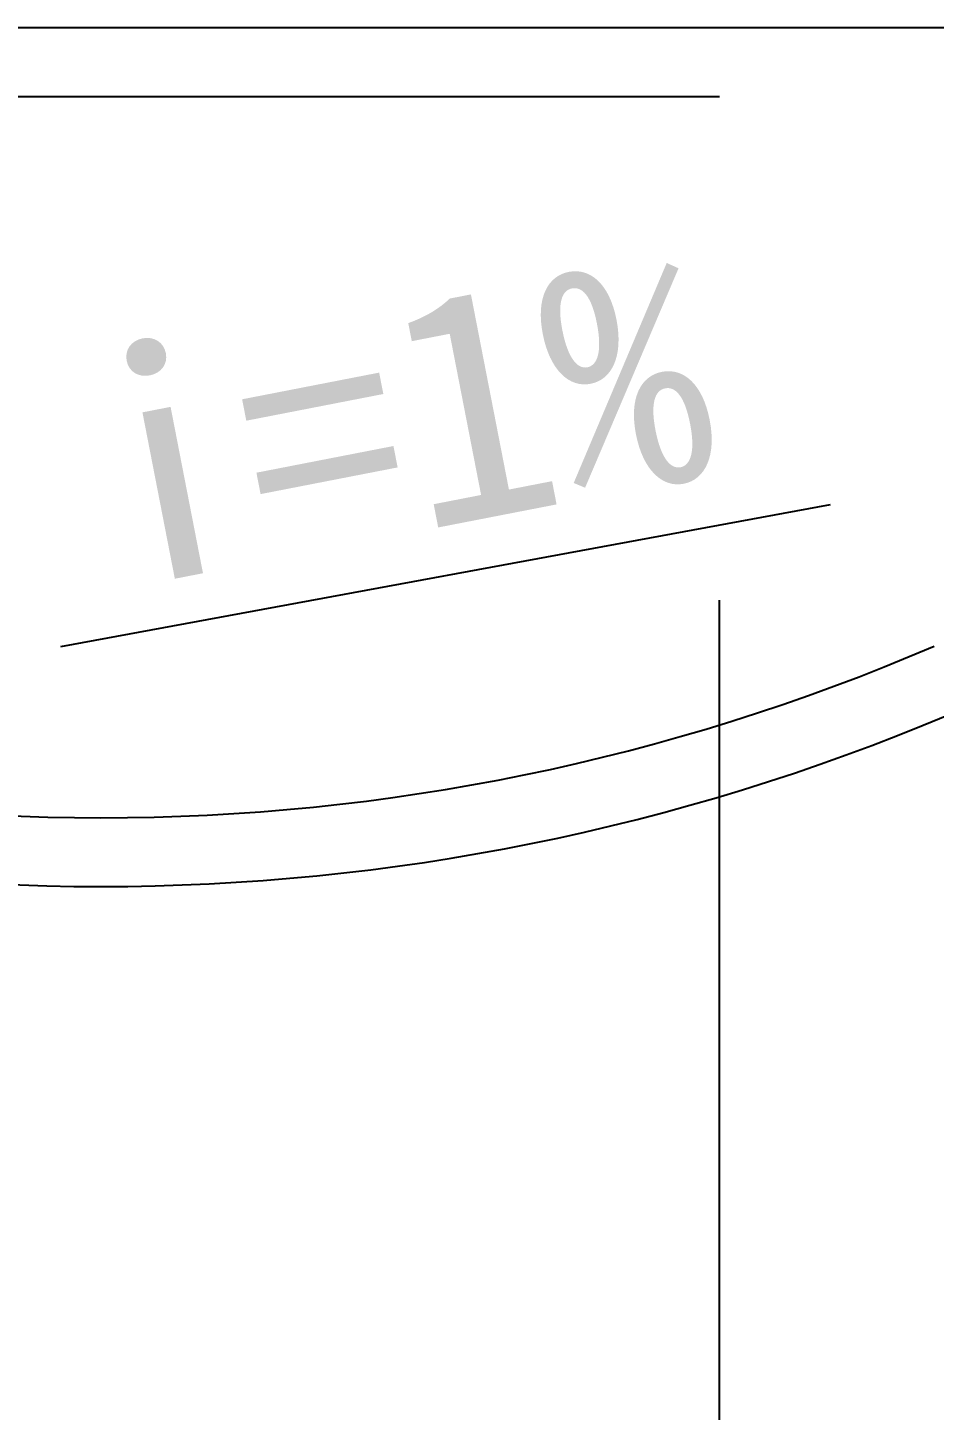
# Model space of a CAD drawing. Header units: metres. Extents: x 338339 to 1133840, y -479113 to 96125.
# Drawn here: x 396328 to 397912, y -210776 to -208361 of the extents above; entities that cross this region are included whole.
import ezdxf

# ---------------------------------------------------------------- set-up
doc = ezdxf.new("R2010")
doc.units = ezdxf.units.M
for name, color, linetype in [('AXIS', 3, 'Continuous'), ('DOTE', 1, 'Continuous'), ('PUB_DIM', 3, 'Continuous'), ('PUB_TEXT', 7, 'Continuous')]:
    doc.layers.add(name, color=color, linetype=linetype)
doc.dimstyles.get("Standard").update_dxf_attribs({"dimtxt": 2.5, "dimasz": 2.5, "dimexe": 1.25, "dimexo": 0.625, "dimtad": 1, "dimcen": 2.5, "dimazin": 3, "dimtfac": 1, "dimtmove": 0, "dimatfit": 3})

# ---------------------------------------------------------------- blocks, each defined once
blk = doc.blocks.new('*D262')
for p, q in [((394686.2, -209361.05), (394686.2, -211861.05)), ((398286.2, -209361.05), (398286.2, -211861.05)), ((396484.2, -211861.05), (394685.95, -211861.05)), ((398286.45, -211861.05), (396488.2, -211861.05))]:
    blk.add_line(p, q)
at = {"layer": 'Defpoints'}
for p in [(394686.2, -209361.05), (398286.2, -209361.05), (398286.2, -211861.05)]:
    blk.add_point(p, dxfattribs=at)
at = {"layer": 'AXIS', "insert": (396486.2, -211861.05), "char_height": 1, "attachment_point": 5}
blk.add_mtext('3600', dxfattribs=at)

msp = doc.modelspace()

# ---------------------------------------------------------------- linework, layer by layer
msp.add_line((395436.2, -208481.05), (397536.2, -208481.05))
for radius, start, end in [(3680.67, 246.71, 293.29), (3800.67, 247.08, 292.92)]:
    msp.add_arc((396456.2, -206060.39), radius, start, end)
at = {"layer": 'AXIS'}
msp.add_line((397536.2, -211661.05), (397536.2, -209361.05), dxfattribs=at)
at = {"layer": 'DOTE'}
msp.add_line((393686.2, -208361.05), (408486.2, -208361.05), dxfattribs=at)
at = {"layer": 'PUB_DIM'}
msp.add_lwpolyline([(397729.66, -209194.73), (396385.63, -209442.56)], dxfattribs=at)

# ---------------------------------------------------------------- texts
at = {"layer": 'PUB_TEXT'}
msp.add_text('i=1%', height=400, rotation=11.02, dxfattribs=at).set_placement((396476.25, -209344.76))

# ---------------------------------------------------------------- dimensions: what is measured, and where the dimension line sits
at = {"layer": 'AXIS'}
dim = msp.add_linear_dim(base=(398286.2, -211861.05), p1=(398286.2, -209361.05), p2=(394686.2, -209361.05), dimstyle='Standard', dxfattribs=at)
dim.commit()
dim.dimension.update_dxf_attribs({"geometry": '*D262', "text_midpoint": (396486.2, -211861.05)})

doc.saveas('drawing.dxf')
